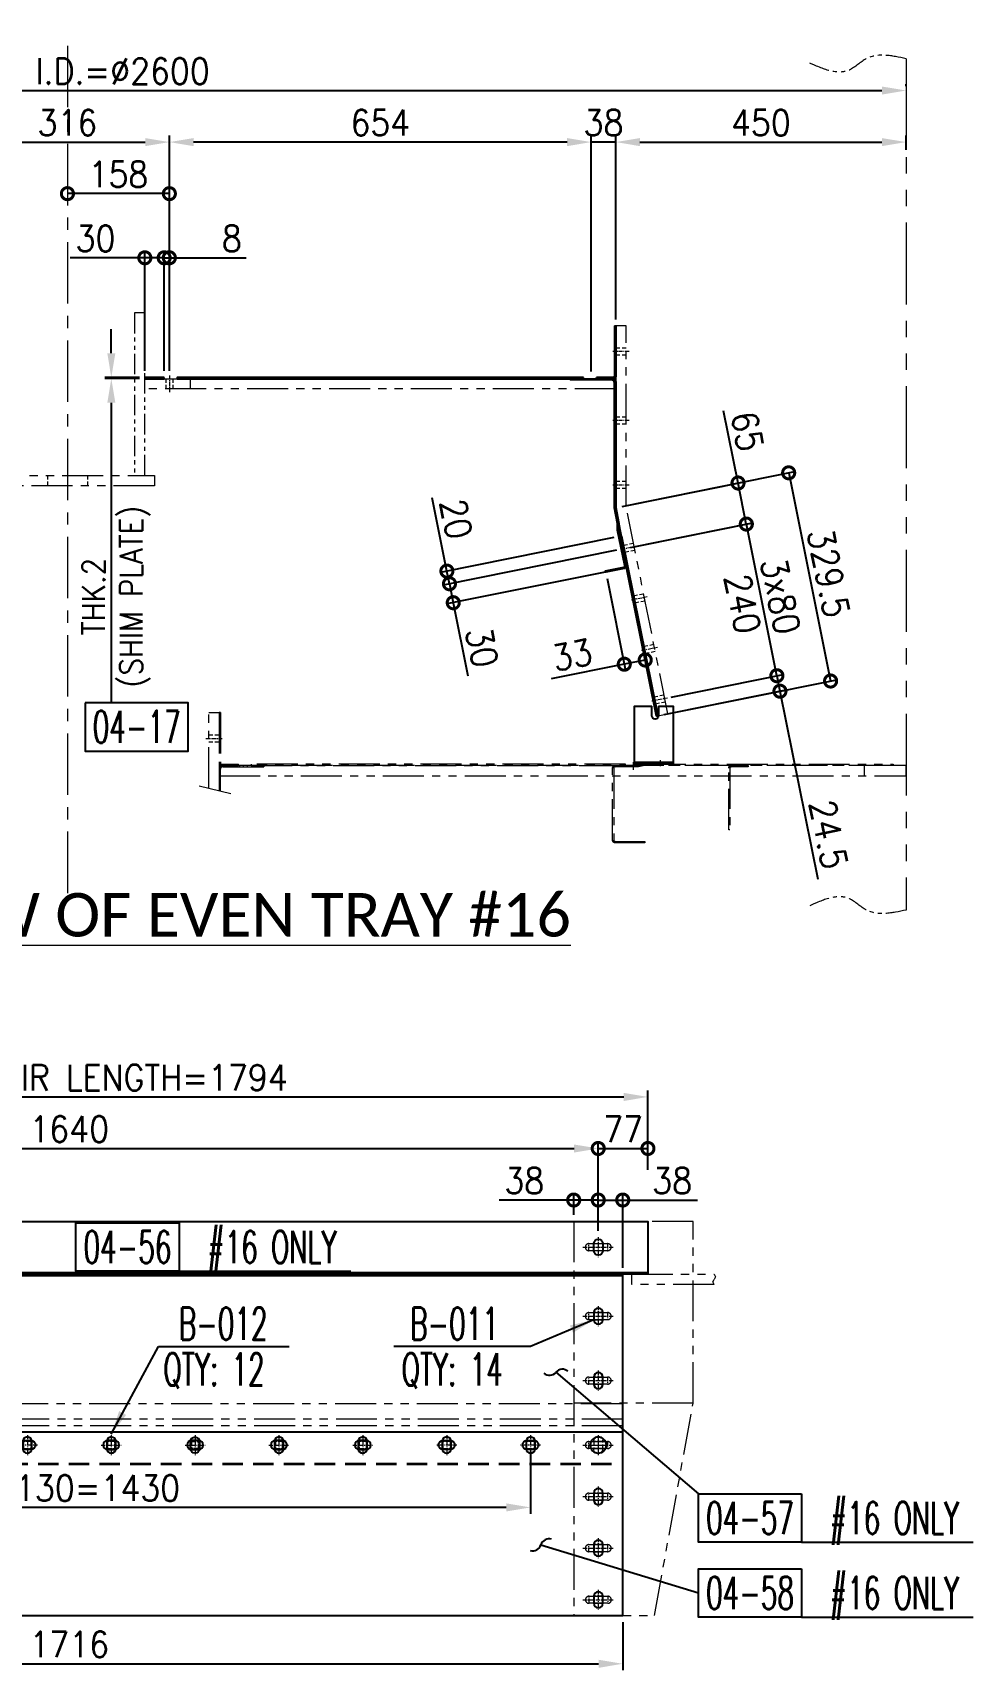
# Model space of a CAD drawing. Header units: inches. Extents: x -15980 to 45789, y -23276 to 2417.
# Drawn here: x 7256 to 8714, y -18742 to -16202 of the extents above; entities that cross this region are included whole.
import ezdxf
from ezdxf.enums import TextEntityAlignment as Align

# ---------------------------------------------------------------- set-up
doc = ezdxf.new("R2010")
doc.units = ezdxf.units.IN
doc.header["$MEASUREMENT"] = 0
for name, pattern in [('CENTER', [50.8, 31.75, -6.35, 6.35, -6.35]), ('CENTERX2', [101.6, 63.5, -12.7, 12.7, -12.7]), ('HIDDEN', [9.525, 6.35, -3.175]), ('HIDDENX2', [19.05, 12.7, -6.35]), ('PHANTOMX2', [127, 63.5, -12.7, 12.7, -12.7, 12.7, -12.7])]:
    doc.linetypes.add(name, pattern=pattern)
for name, color, linetype, lineweight in [('Center line', 181, 'CENTER', 5), ('CENTER LINES', 181, 'CENTERX2', 5), ('HATCH', 130, 'PHANTOMX2', 9), ('HIDDEN', 211, 'HIDDEN', 5), ('HIDDEN LINES', 211, 'HIDDENX2', 5), ('TEXT', 2, 'Continuous', 13)]:
    doc.layers.add(name, color=color, linetype=linetype, lineweight=lineweight)
doc.layers.add('dim', color=82, linetype='Continuous')
doc.styles.add('ROMANS', font='ROMANS.shx', dxfattribs={"width": 0.9, "bigfont": '@extfont2.shx'})
doc.styles.add('style4', font='calibri.ttf')
doc.dimstyles.new('1X25', dxfattribs={"dimscale": 25, "dimtxt": 1.6, "dimasz": 1.5, "dimexe": 0.4, "dimexo": 0.4, "dimgap": 0.4, "dimtad": 1, "dimdsep": 46, "dimtxsty": 'ROMANS', "dimcen": 0, "dimclrd": 256, "dimclre": 256, "dimclrt": 2, "dimadec": 0, "dimazin": 0, "dimtfac": 1, "dimtmove": 0, "dimatfit": 3, "dimfxl": 0.7, "dimlwd": -1, "dimlwe": -1, "dimarcsym": 1})

# ---------------------------------------------------------------- blocks, each defined once
blk = doc.blocks.new('*D424')
at = {"layer": 'Defpoints', "color": 0, "transparency": 16777216}
for p in [(6010.1, -16294.9), (8610.1, -16291.5), (8610.1, -16294.9)]:
    blk.add_point(p, dxfattribs=at)
at = {"layer": 'dim', "transparency": 16777216}
for p, q in [((6010.1, -16284.9), (6010.1, -16281.5)), ((8610.1, -16284.9), (8610.1, -16281.5)), ((6047.6, -16291.5), (8572.6, -16291.5))]:
    blk.add_line(p, q, dxfattribs=at)
for points in [[(6047.6, -16285.3), (6047.6, -16297.8), (6010.1, -16291.5)], [(8572.6, -16285.3), (8572.6, -16297.8), (8610.1, -16291.5)]]:
    blk.add_solid(points, dxfattribs=at)
at = {"layer": 'dim', "color": 2, "transparency": 16777216, "insert": (7310.1, -16261.5), "char_height": 40, "attachment_point": 5, "style": 'ROMANS'}
blk.add_mtext('SHELL I.D.=%%C2600', dxfattribs=at)
blk = doc.blocks.new('A$Ccc4aeafe')
blk.add_lwpolyline([(64.7, 605), (80.7, 605), (80.7, 323), (15.7, 0), (0, 3.2), (64.7, 324.7)], close=True)
at = {"layer": 'Center line', "ltscale": 0.2}
for p, q in [((60, 565), (85.3, 565)), ((60, 458), (85.3, 458)), ((60, 358), (85.3, 358)), ((72.3, 258.4), (47.8, 263.3)), ((56.5, 180), (32, 184.9)), ((40.7, 101.6), (16.2, 106.5)), ((24.9, 23.1), (0.4, 28.1))]:
    blk.add_line(p, q, dxfattribs=at)
at = {"layer": 'HIDDEN'}
for p, q in [((64.7, 570.5), (80.7, 570.5)), ((64.7, 559.5), (80.7, 559.5)), ((64.7, 463.5), (80.7, 463.5)), ((64.7, 452.5), (80.7, 452.5)), ((64.7, 363.5), (80.7, 363.5)), ((64.7, 352.5), (80.7, 352.5)), ((66.8, 253.9), (51.1, 257.1)), ((68.9, 264.7), (53.3, 267.9)), ((51, 175.5), (35.3, 178.6)), ((53.2, 186.3), (37.5, 189.4)), ((37.4, 107.8), (21.7, 111)), ((35.2, 97.1), (19.5, 100.2)), ((21.6, 29.4), (5.9, 32.6)), ((19.4, 18.6), (3.7, 21.8))]:
    blk.add_line(p, q, dxfattribs=at)
blk = doc.blocks.new('A$C940baf36')
at = {"ltscale": 0.5}
blk.add_lwpolyline([(91.4, -177.5), (107.4, -177.5), (107.4, 74.5), (91.4, 74.5)], close=True, dxfattribs=at)
blk = doc.blocks.new('A$C29092ab2')
for p, q in [((740.7, 523), (740.7, 507)), ((1120.7, 523), (1120.7, 507))]:
    blk.add_line(p, q)
for points in [[(810.7, 523), (80.7, 523), (80.7, 507), (810.7, 507)], [(1050.7, 523), (1780.7, 523), (1780.7, 507), (1050.7, 507)], [(795.7, 373), (1065.7, 373), (1065.7, 357), (795.7, 357)]]:
    blk.add_lwpolyline(points, close=True)
at = {"layer": 'Center line', "ltscale": 0.2}
for p, q in [((772.7, 528.1), (772.7, 501.9)), ((1088.7, 528.1), (1088.7, 501.9))]:
    blk.add_line(p, q, dxfattribs=at)
at = {"layer": 'HIDDEN'}
for p, q in [((767.2, 523), (767.2, 507)), ((778.2, 523), (778.2, 507)), ((1083.2, 523), (1083.2, 507)), ((1094.2, 523), (1094.2, 507)), ((899.7, 373), (899.7, 357)), ((961.7, 373), (961.7, 357))]:
    blk.add_line(p, q, dxfattribs=at)
at = {"xscale": -1}
for name, p in [('A$C940baf36', (918.1, 550.5)), ('A$Ccc4aeafe', (1861.4, 0))]:
    blk.add_blockref(name, p, dxfattribs=at)
for name, p in [('A$C940baf36', (943.2, 550.5)), ('A$Ccc4aeafe', (0, 0))]:
    blk.add_blockref(name, p)
blk = doc.blocks.new('A$C291c0052')
for p, q in [((3, 82), (1, 82)), ((31, 0), (31, 2))]:
    blk.add_line(p, q)
for points in [[(1, 82), (1, 4, 0.414214), (5, 0), (31, 0)], [(3, 82), (3, 4, 0.414214), (5, 2), (31, 2)]]:
    blk.add_lwpolyline(points, format="xyb")
at = {"layer": 'CENTER LINES'}
blk.add_line((0, 42), (4, 42), dxfattribs=at)
at = {"layer": 'HIDDEN LINES'}
for p, q in [((1, 54.5), (3, 54.5)), ((1, 29.5), (3, 29.5))]:
    blk.add_line(p, q, dxfattribs=at)
blk = doc.blocks.new('A$C7d63a8bb')
blk.add_lwpolyline([(-1.9, 223.3), (-13, 168.4, 0.414229), (-9.9, 163.7), (18.6, 158), (19, 159.9), (-9.5, 165.7, -0.414229), (-11, 168), (0.1, 223.1), (0.1, 233.3), (5, 257.7), (5, 452, -0.414214), (9, 456), (73, 456), (73, 458), (9, 458, 0.414214), (3, 452), (3, 257.9), (-1.9, 233.5), (-1.9, 223.3)], format="xyb")
at = {"layer": 'CENTER LINES', "ltscale": 0.1}
blk.add_line((41, 455), (41, 459), dxfattribs=at)
at = {"layer": 'CENTER LINES'}
for p, q in [((2, 393), (6, 393)), ((2, 293), (6, 293)), ((-8.8, 194.1), (-4.9, 193.3))]:
    blk.add_line(p, q, dxfattribs=at)
at = {"layer": 'HIDDEN LINES', "ltscale": 0.1}
for p, q in [((35, 456), (35, 458)), ((47, 456), (47, 458))]:
    blk.add_line(p, q, dxfattribs=at)
at = {"layer": 'HIDDEN LINES'}
for p, q in [((3, 405.5), (5, 405.5)), ((3, 380.5), (5, 380.5)), ((3, 305.5), (5, 305.5)), ((3, 280.5), (5, 280.5)), ((-5.4, 206.2), (-3.4, 205.8)), ((-10.3, 181.7), (-8.4, 181.3))]:
    blk.add_line(p, q, dxfattribs=at)
blk = doc.blocks.new('A$C08025b31')
at = {"layer": 'CENTER LINES'}
blk.add_line((0, 27.4), (4, 27.4), dxfattribs=at)
at = {"layer": 'HIDDEN LINES'}
for p, q in [((1, 39.9), (3, 39.9)), ((1, 14.9), (3, 14.9))]:
    blk.add_line(p, q, dxfattribs=at)
blk = doc.blocks.new('A$Cd7b1d68a')
blk.add_lwpolyline([(56.1, 279.3), (0, 0.4), (2, 0), (58.1, 278.9)], close=True)
at = {"rotation": 348.6218600303149}
for p in [(45.8, 233.1), (30, 154.6), (14.2, 76.2), (-1.5, -2.2)]:
    blk.add_blockref('A$C08025b31', p, dxfattribs=at)
blk = doc.blocks.new('A$C4edc5b9b')
blk.add_lwpolyline([(0, 2), (30, 2), (30, 0), (0, 0)], close=True)
blk = doc.blocks.new('A$Ce9d28f7a')
blk.add_lwpolyline([(3, 2), (633, 2), (633, 0), (3, 0)], close=True)
blk = doc.blocks.new('A$C5415b996')
blk.add_lwpolyline([(30, 0), (30, 96, 0.414214), (26, 100), (0, 100), (0, 98), (26, 98, -0.414214), (28, 96), (28, 0)], format="xyb", close=True)
blk = doc.blocks.new('A$C9f1ed8f9')
blk.add_lwpolyline([(431, 118, -0.414214), (433, 116), (433, 4, -0.414214), (431, 2), (385, 2), (385, 0), (431, 0, 0.414214), (435, 4), (435, 116, 0.414214), (431, 120), (395, 120), (385, 122), (0, 122), (0, 120), (384.8, 120), (394.8, 118)], format="xyb", close=True)
at = {"layer": 'CENTER LINES', "ltscale": 0.2}
blk.add_line((403, 125), (403, 113), dxfattribs=at)
at = {"layer": 'HIDDEN LINES', "ltscale": 0.2}
for p, q in [((397.5, 120), (397.5, 118)), ((408.5, 120), (408.5, 118))]:
    blk.add_line(p, q, dxfattribs=at)
blk.add_blockref('A$C5415b996', (225, 20))
blk = doc.blocks.new('A$Cd8bdfc00')
blk.add_lwpolyline([(0, 2), (580, 2), (580, 0), (0, 0)], close=True)
blk = doc.blocks.new('A$C98c03d73')
for p, q in [((65, 120), (65, 104)), ((995, 118), (995, 120)), ((995, 120), (1059, 120)), ((1059, 118), (995, 118)), ((1063, 80.2), (1063, 114)), ((1065, 114), (1065, 80.7)), ((1535, 114), (1535, 80.7)), ((1537, 80.2), (1537, 114)), ((1605, 120), (1541, 120)), ((1541, 118), (1605, 118)), ((1605, 118), (1605, 120)), ((2535, 120), (2535, 104)), ((1096, 88.2), (1046.6, 76.3)), ((1504, 88.2), (1553.4, 76.3))]:
    blk.add_line(p, q)
for points in [[(1081, 84.6), (1081, 202), (1065, 202), (1065, 80.7)], [(1519, 84.6), (1519, 202), (1535, 202), (1535, 80.7)]]:
    blk.add_lwpolyline(points)
for points in [[(0, 120), (1065, 120), (1065, 104), (0, 104)], [(2600, 120), (1535, 120), (1535, 104), (2600, 104)]]:
    blk.add_lwpolyline(points, close=True)
for centre, radius, start, end in [((1059, 114), 6, 0, 90), ((1059, 114), 4, 0, 90), ((1541, 114), 6, 90, 180), ((1541, 114), 4, 90, 180)]:
    blk.add_arc(centre, radius, start, end)
at = {"layer": 'Center line', "ltscale": 0.2}
for p, q in [((1085.7, 162), (1060.3, 162)), ((1514.3, 162), (1539.7, 162))]:
    blk.add_line(p, q, dxfattribs=at)
at = {"layer": 'CENTER LINES', "ltscale": 0.1}
for p, q in [((1027, 117), (1027, 121)), ((1573, 117), (1573, 121))]:
    blk.add_line(p, q, dxfattribs=at)
at = {"layer": 'HIDDEN'}
for p, q in [((1081, 167.5), (1065, 167.5)), ((1081, 156.5), (1065, 156.5)), ((1519, 167.5), (1535, 167.5)), ((1519, 156.5), (1535, 156.5))]:
    blk.add_line(p, q, dxfattribs=at)
at = {"layer": 'HIDDEN LINES', "ltscale": 0.1}
for p, q in [((1021, 118), (1021, 120)), ((1033, 118), (1033, 120)), ((1567, 118), (1567, 120)), ((1579, 118), (1579, 120))]:
    blk.add_line(p, q, dxfattribs=at)
at = {"xscale": -1}
for name, p in [('A$C291c0052', (1066, 120)), ('A$Cd8bdfc00', (2165, 120)), ('A$C9f1ed8f9', (2580, 0))]:
    blk.add_blockref(name, p, dxfattribs=at)
for name, p in [('A$C291c0052', (1534, 120)), ('A$C9f1ed8f9', (20, 0)), ('A$Cd8bdfc00', (435, 120))]:
    blk.add_blockref(name, p)
blk = doc.blocks.new('A$Ca2adf0ab')
for p, q in [((23, 93.3), (23, 78.3)), ((33, 78.3), (33, 93.3)), ((60, 6.3), (0, 6.3))]:
    blk.add_line(p, q)
blk.add_lwpolyline([(23, 93.3), (0, 93.3), (0, 3.3), (60, 3.3), (60, 93.3), (33, 93.3)])
blk.add_arc((28, 78.3), 5, 180, 0)
at = {"layer": 'Center line', "ltscale": 0.05}
blk.add_line((20, 9.6), (20, 0), dxfattribs=at)
at = {"layer": 'HIDDEN'}
for p, q in [((7.5, 6.3), (7.5, 3.3)), ((32.5, 3.3), (32.5, 6.3))]:
    blk.add_line(p, q, dxfattribs=at)
blk = doc.blocks.new('A$C710c3a4a')
for name, p in [('A$C291c0052', (449, 720)), ('A$C7d63a8bb', (447, 262)), ('A$Ce9d28f7a', (497, 720)), ('A$C4edc5b9b', (1150, 720)), ('A$Cd7b1d68a', (385, 196.6)), ('A$Ca2adf0ab', (361, 118.7))]:
    blk.add_blockref(name, p)
at = {"xscale": -1}
for name, p in [('A$C291c0052', (2151, 720)), ('A$C4edc5b9b', (1450, 720)), ('A$Ce9d28f7a', (2103, 720)), ('A$C7d63a8bb', (2153, 262)), ('A$Cd7b1d68a', (2215, 196.6)), ('A$Ca2adf0ab', (2239, 118.7))]:
    blk.add_blockref(name, p, dxfattribs=at)
at = {"layer": 'HATCH', "ltscale": 2}
blk.add_blockref('A$C29092ab2', (369.3, 197), dxfattribs=at)
at = {"layer": 'HATCH'}
blk.add_blockref('A$C98c03d73', (0, 0), dxfattribs=at)
blk = doc.blocks.new('*D522')
at = {"layer": 'Defpoints', "color": 0, "transparency": 16777216}
for p in [(7468.1, -16371.5), (7152.1, -16733.5), (7468.1, -16733.5)]:
    blk.add_point(p, dxfattribs=at)
at = {"layer": 'dim', "transparency": 16777216}
for p, q in [((7152.1, -16723.5), (7152.1, -16361.5)), ((7189.6, -16371.5), (7430.6, -16371.5)), ((7468.1, -16723.5), (7468.1, -16361.5))]:
    blk.add_line(p, q, dxfattribs=at)
for points in [[(7189.6, -16365.3), (7189.6, -16377.8), (7152.1, -16371.5)], [(7430.6, -16365.3), (7430.6, -16377.8), (7468.1, -16371.5)]]:
    blk.add_solid(points, dxfattribs=at)
at = {"layer": 'dim', "color": 2, "transparency": 16777216, "insert": (7310.1, -16341.5), "char_height": 40, "attachment_point": 5, "style": 'ROMANS'}
blk.add_mtext('316', dxfattribs=at)
blk = doc.blocks.new('_DotSmall')
at = {"color": 0, "linetype": 'ByBlock', "const_width": 0.5}
blk.add_lwpolyline([(-0.0625, 0, 1), (0.0625, 0, 1)], format="xyb", close=True, dxfattribs=at)
blk = doc.blocks.new('*D516')
at = {"layer": 'Defpoints', "color": 0, "transparency": 16777216}
for p in [(7310.1, -16451.5), (7310.1, -16451.5), (7468.1, -16733.5)]:
    blk.add_point(p, dxfattribs=at)
at = {"layer": 'dim', "transparency": 16777216}
for p, q in [((7468.1, -16451.5), (7310.1, -16451.5)), ((7468.1, -16723.5), (7468.1, -16441.5))]:
    blk.add_line(p, q, dxfattribs=at)
at = {"layer": 'dim', "transparency": 16777216, "xscale": 37.5, "yscale": 37.5, "zscale": 37.5, "rotation": 180}
blk.add_blockref('_DotSmall', (7310.1, -16451.5), dxfattribs=at)
at = {"layer": 'dim', "transparency": 16777216, "xscale": 37.5, "yscale": 37.5, "zscale": 37.5}
blk.add_blockref('_DotSmall', (7468.1, -16451.5), dxfattribs=at)
at = {"layer": 'dim', "color": 2, "transparency": 16777216, "insert": (7389.1, -16421.5), "char_height": 40, "attachment_point": 5, "style": 'ROMANS'}
blk.add_mtext('158', dxfattribs=at)
blk = doc.blocks.new('*D517')
at = {"layer": 'Defpoints', "color": 0, "transparency": 16777216}
for p in [(8610.1, -16371.5), (8610.1, -16393.4), (8160.1, -16656.5)]:
    blk.add_point(p, dxfattribs=at)
at = {"layer": 'dim', "transparency": 16777216}
for p, q in [((8160.1, -16646.5), (8160.1, -16361.5)), ((8197.6, -16371.5), (8572.6, -16371.5)), ((8610.1, -16383.4), (8610.1, -16361.5))]:
    blk.add_line(p, q, dxfattribs=at)
for points in [[(8197.6, -16365.3), (8197.6, -16377.8), (8160.1, -16371.5)], [(8572.6, -16365.3), (8572.6, -16377.8), (8610.1, -16371.5)]]:
    blk.add_solid(points, dxfattribs=at)
at = {"layer": 'dim', "color": 2, "transparency": 16777216, "insert": (8385.1, -16341.5), "char_height": 40, "attachment_point": 5, "style": 'ROMANS'}
blk.add_mtext('450', dxfattribs=at)
blk = doc.blocks.new('*D523')
at = {"layer": 'Defpoints', "color": 0, "transparency": 16777216}
for p in [(8122.1, -16371.5), (8160.1, -16656.5), (8122.1, -16737.5)]:
    blk.add_point(p, dxfattribs=at)
at = {"layer": 'dim', "transparency": 16777216}
for p, q in [((8084.6, -16371.5), (8047.1, -16371.5)), ((8122.1, -16727.5), (8122.1, -16361.5)), ((8160.1, -16371.5), (8122.1, -16371.5)), ((8160.1, -16646.5), (8160.1, -16361.5)), ((8197.6, -16371.5), (8235.1, -16371.5))]:
    blk.add_line(p, q, dxfattribs=at)
for points in [[(8084.6, -16365.3), (8084.6, -16377.8), (8122.1, -16371.5)], [(8197.6, -16365.3), (8197.6, -16377.8), (8160.1, -16371.5)]]:
    blk.add_solid(points, dxfattribs=at)
at = {"layer": 'dim', "color": 2, "transparency": 16777216, "insert": (8141.1, -16341.5), "char_height": 40, "attachment_point": 5, "style": 'ROMANS'}
blk.add_mtext('38', dxfattribs=at)
blk = doc.blocks.new('*D524')
at = {"layer": 'Defpoints', "color": 0, "transparency": 16777216}
for p in [(7468.1, -16371.5), (7468.1, -16733.5), (8122.1, -16737.5)]:
    blk.add_point(p, dxfattribs=at)
at = {"layer": 'dim', "transparency": 16777216}
for p, q in [((7468.1, -16723.5), (7468.1, -16361.5)), ((8084.6, -16371.5), (7505.6, -16371.5)), ((8122.1, -16727.5), (8122.1, -16361.5))]:
    blk.add_line(p, q, dxfattribs=at)
for points in [[(7505.6, -16365.3), (7505.6, -16377.8), (7468.1, -16371.5)], [(8084.6, -16365.3), (8084.6, -16377.8), (8122.1, -16371.5)]]:
    blk.add_solid(points, dxfattribs=at)
at = {"layer": 'dim', "color": 2, "transparency": 16777216, "insert": (7795.1, -16341.5), "char_height": 40, "attachment_point": 5, "style": 'ROMANS'}
blk.add_mtext('654', dxfattribs=at)
blk = doc.blocks.new('*D526')
at = {"layer": 'Defpoints', "color": 0, "transparency": 16777216}
for p in [(7430.1, -16551), (7430.1, -16736.5), (7460.1, -16736.5)]:
    blk.add_point(p, dxfattribs=at)
at = {"layer": 'dim', "transparency": 16777216}
for p, q in [((7430.1, -16551), (7314.3, -16551)), ((7430.1, -16726.5), (7430.1, -16541)), ((7460.1, -16551), (7430.1, -16551)), ((7460.1, -16726.5), (7460.1, -16541))]:
    blk.add_line(p, q, dxfattribs=at)
at = {"layer": 'dim', "transparency": 16777216, "xscale": 37.5, "yscale": 37.5, "zscale": 37.5, "rotation": 180}
blk.add_blockref('_DotSmall', (7430.1, -16551), dxfattribs=at)
at = {"layer": 'dim', "transparency": 16777216, "xscale": 37.5, "yscale": 37.5, "zscale": 37.5}
blk.add_blockref('_DotSmall', (7460.1, -16551), dxfattribs=at)
at = {"layer": 'dim', "color": 2, "transparency": 16777216, "insert": (7353.5, -16521), "char_height": 40, "attachment_point": 5, "style": 'ROMANS'}
blk.add_mtext('30', dxfattribs=at)
blk = doc.blocks.new('*D527')
at = {"layer": 'Defpoints', "color": 0, "transparency": 16777216}
for p in [(7468.1, -16551), (7460.1, -16736.5), (7468.1, -16736.5)]:
    blk.add_point(p, dxfattribs=at)
at = {"layer": 'dim', "transparency": 16777216}
for p, q in [((7460.1, -16551), (7422.6, -16551)), ((7460.1, -16726.5), (7460.1, -16541)), ((7460.1, -16551), (7468.1, -16551)), ((7468.1, -16726.5), (7468.1, -16541)), ((7468.1, -16551), (7587.1, -16551))]:
    blk.add_line(p, q, dxfattribs=at)
at = {"layer": 'dim', "transparency": 16777216, "xscale": 37.5, "yscale": 37.5, "zscale": 37.5}
blk.add_blockref('_DotSmall', (7460.1, -16551), dxfattribs=at)
at = {"layer": 'dim', "transparency": 16777216, "xscale": 37.5, "yscale": 37.5, "zscale": 37.5, "rotation": 180}
blk.add_blockref('_DotSmall', (7468.1, -16551), dxfattribs=at)
at = {"layer": 'dim', "color": 2, "transparency": 16777216, "insert": (7565.1, -16521), "char_height": 40, "attachment_point": 5, "style": 'ROMANS'}
blk.add_mtext('8', dxfattribs=at)
blk = doc.blocks.new('*D536')
at = {"layer": 'Defpoints', "color": 0, "transparency": 16777216}
for p in [(8171, -17002.6), (8176.9, -17032), (7902.3, -17056.7)]:
    blk.add_point(p, dxfattribs=at)
at = {"layer": 'dim', "transparency": 16777216}
for p, q in [((8161.2, -17004.6), (7892.5, -17058.7)), ((8167.1, -17034), (7898.4, -17088.1)), ((7902.3, -17056.7), (7908.2, -17086.1)), ((7908.2, -17086.1), (7931, -17199.6))]:
    blk.add_line(p, q, dxfattribs=at)
at = {"layer": 'dim', "transparency": 16777216, "xscale": 37.5, "yscale": 37.5, "zscale": 37.5}
for p, rotation in [((7902.3, -17056.7), 101.3751963271652), ((7908.2, -17086.1), 281.3751963271652)]:
    blk.add_blockref('_DotSmall', p, dxfattribs=dict(at, rotation=rotation))
at = {"layer": 'dim', "color": 2, "transparency": 16777216, "insert": (7952.7, -17155.4), "char_height": 40, "attachment_point": 5, "rotation": 281.3752, "style": 'ROMANS'}
blk.add_mtext('30', dxfattribs=at)
blk = doc.blocks.new('*D537')
at = {"layer": 'Defpoints', "color": 0, "transparency": 16777216}
for p in [(8167, -16983), (8171, -17002.6), (7898.3, -17037.1)]:
    blk.add_point(p, dxfattribs=at)
at = {"layer": 'dim', "transparency": 16777216}
for p, q in [((7898.3, -17037.1), (7875.5, -16923.6)), ((8157.2, -16985), (7888.5, -17039.1)), ((8161.2, -17004.6), (7892.5, -17058.7)), ((7902.3, -17056.7), (7898.3, -17037.1))]:
    blk.add_line(p, q, dxfattribs=at)
at = {"layer": 'dim', "transparency": 16777216, "xscale": 37.5, "yscale": 37.5, "zscale": 37.5}
for p, rotation in [((7898.3, -17037.1), 101.382559767024), ((7902.3, -17056.7), 281.382559767024)]:
    blk.add_blockref('_DotSmall', p, dxfattribs=dict(at, rotation=rotation))
at = {"layer": 'dim', "color": 2, "transparency": 16777216, "insert": (7912.6, -16956.1), "char_height": 40, "attachment_point": 5, "rotation": 281.3826, "style": 'ROMANS'}
blk.add_mtext('20', dxfattribs=at)
blk = doc.blocks.new('*D538')
at = {"layer": 'Defpoints', "color": 0, "transparency": 16777216}
for p in [(8144.5, -17038.6), (8176.9, -17032), (8173.3, -17181.5)]:
    blk.add_point(p, dxfattribs=at)
at = {"layer": 'dim', "transparency": 16777216}
for p, q in [((8178.9, -17041.8), (8207.6, -17184.8)), ((8146.5, -17048.4), (8175.3, -17191.3)), ((8173.3, -17181.5), (8059.8, -17204.3)), ((8205.7, -17175), (8173.3, -17181.5))]:
    blk.add_line(p, q, dxfattribs=at)
at = {"layer": 'dim', "transparency": 16777216, "xscale": 37.5, "yscale": 37.5, "zscale": 37.5}
for p, rotation in [((8173.3, -17181.5), 191.3842127009093), ((8205.7, -17175), 11.38421270090936)]:
    blk.add_blockref('_DotSmall', p, dxfattribs=dict(at, rotation=rotation))
at = {"layer": 'dim', "color": 2, "transparency": 16777216, "insert": (8092.3, -17167.2), "char_height": 40, "attachment_point": 5, "rotation": 11.3842, "style": 'ROMANS'}
blk.add_mtext('33', dxfattribs=at)
blk = doc.blocks.new('*D539')
at = {"layer": 'Defpoints', "color": 0, "transparency": 16777216}
for p in [(8160.1, -16938.5), (8493.1, -17207.6), (8225.1, -17261.5)]:
    blk.add_point(p, dxfattribs=at)
at = {"layer": 'dim', "transparency": 16777216}
for p, q in [((8169.9, -16936.6), (8437.9, -16882.7)), ((8428.1, -16884.6), (8493.1, -17207.6)), ((8234.9, -17259.6), (8502.9, -17205.7))]:
    blk.add_line(p, q, dxfattribs=at)
at = {"layer": 'dim', "transparency": 16777216, "xscale": 37.5, "yscale": 37.5, "zscale": 37.5}
for p, rotation in [((8428.1, -16884.6), 101.3781417031227), ((8493.1, -17207.6), 281.3781417031227)]:
    blk.add_blockref('_DotSmall', p, dxfattribs=dict(at, rotation=rotation))
at = {"layer": 'dim', "color": 2, "transparency": 16777216, "insert": (8490, -17040.2), "char_height": 40, "attachment_point": 5, "rotation": 281.3781, "style": 'ROMANS'}
blk.add_mtext('329.5', dxfattribs=at)
blk = doc.blocks.new('*D540')
at = {"layer": 'Defpoints', "color": 0, "transparency": 16777216}
for p in [(8414.6, -17223.4), (8236, -17234.4), (8240.8, -17258.4)]:
    blk.add_point(p, dxfattribs=at)
at = {"layer": 'dim', "transparency": 16777216}
for p, q in [((8245.8, -17232.4), (8419.6, -17197.4)), ((8250.6, -17256.4), (8424.4, -17221.4)), ((8409.8, -17199.4), (8414.6, -17223.4)), ((8414.6, -17223.4), (8473.3, -17515.1))]:
    blk.add_line(p, q, dxfattribs=at)
at = {"layer": 'dim', "transparency": 16777216, "xscale": 37.5, "yscale": 37.5, "zscale": 37.5}
for p, rotation in [((8409.8, -17199.4), 101.3781417031232), ((8414.6, -17223.4), 281.3781417031232)]:
    blk.add_blockref('_DotSmall', p, dxfattribs=dict(at, rotation=rotation))
at = {"layer": 'dim', "color": 2, "transparency": 16777216, "insert": (8489.9, -17445.6), "char_height": 40, "attachment_point": 5, "rotation": 281.3781, "style": 'ROMANS'}
blk.add_mtext('24.5', dxfattribs=at)
blk = doc.blocks.new('*D541')
at = {"layer": 'Defpoints', "color": 0, "transparency": 16777216}
for p in [(8362.5, -16964.1), (8188.6, -16999.1), (8236, -17234.4)]:
    blk.add_point(p, dxfattribs=at)
at = {"layer": 'dim', "transparency": 16777216}
for p, q in [((8198.4, -16997.1), (8372.3, -16962.1)), ((8409.8, -17199.4), (8362.5, -16964.1)), ((8245.8, -17232.4), (8419.6, -17197.4))]:
    blk.add_line(p, q, dxfattribs=at)
at = {"layer": 'dim', "transparency": 16777216, "xscale": 37.5, "yscale": 37.5, "zscale": 37.5}
for p, rotation in [((8362.5, -16964.1), 101.3751963271633), ((8409.8, -17199.4), 281.3751963271633)]:
    blk.add_blockref('_DotSmall', p, dxfattribs=dict(at, rotation=rotation))
at = {"layer": 'dim', "color": 2, "transparency": 16777216, "char_height": 40, "attachment_point": 5, "rotation": 281.3752, "style": 'ROMANS'}
for s, insert in [('3x80', (8415.5, -17075.8)), ('240', (8356.7, -17087.7))]:
    blk.add_mtext(s, dxfattribs=dict(at, insert=insert))
blk = doc.blocks.new('*D542')
at = {"layer": 'Defpoints', "color": 0, "transparency": 16777216}
for p in [(8349.6, -16900.4), (8160.1, -16938.5), (8172.9, -17002.2)]:
    blk.add_point(p, dxfattribs=at)
at = {"layer": 'dim', "transparency": 16777216}
for p, q in [((8349.6, -16900.4), (8327.1, -16788.6)), ((8169.9, -16936.6), (8359.4, -16898.4)), ((8362.4, -16964.1), (8349.6, -16900.4)), ((8182.7, -17000.3), (8372.2, -16962.1))]:
    blk.add_line(p, q, dxfattribs=at)
at = {"layer": 'dim', "transparency": 16777216, "xscale": 37.5, "yscale": 37.5, "zscale": 37.5}
for p, rotation in [((8349.6, -16900.4), 101.378141703121), ((8362.4, -16964.1), 281.3781417031211)]:
    blk.add_blockref('_DotSmall', p, dxfattribs=dict(at, rotation=rotation))
at = {"layer": 'dim', "color": 2, "transparency": 16777216, "insert": (8364.1, -16820.2), "char_height": 40, "attachment_point": 5, "rotation": 281.3781, "style": 'ROMANS'}
blk.add_mtext('65', dxfattribs=at)
blk = doc.blocks.new('*D543')
at = {"layer": 'Defpoints', "color": 0, "transparency": 16777216}
for p in [(7378.1, -16738.5), (7432, -16736.5), (7432, -16738.5)]:
    blk.add_point(p, dxfattribs=at)
at = {"layer": 'dim', "transparency": 16777216}
for p, q in [((7378.1, -16699), (7378.1, -16661.5)), ((7422, -16736.5), (7368.1, -16736.5)), ((7422, -16738.5), (7368.1, -16738.5)), ((7378.1, -16736.5), (7378.1, -16738.5)), ((7378.1, -16776), (7378.1, -17241.2))]:
    blk.add_line(p, q, dxfattribs=at)
for points in [[(7371.9, -16699), (7384.4, -16699), (7378.1, -16736.5)], [(7371.9, -16776), (7384.4, -16776), (7378.1, -16738.5)]]:
    blk.add_solid(points, dxfattribs=at)
at = {"layer": 'dim', "color": 2, "transparency": 16777216, "char_height": 35, "attachment_point": 5, "rotation": 90, "style": 'ROMANS'}
for s, insert in [('(SHIM PLATE)', (7414.8, -17076.7)), ('THK.2', (7350.6, -17076.7))]:
    blk.add_mtext(s, dxfattribs=dict(at, insert=insert))
blk = doc.blocks.new('A$C5ae93739')
blk.add_lwpolyline([(38.4, 0), (9.4, 0, -1), (9.4, 11), (38.4, 11, -1)], format="xyb", close=True)
at = {"layer": 'Center line', "ltscale": 0.2}
for p, q in [((0, 5.5), (47.8, 5.5)), ((9.4, 0), (9.4, 11)), ((38.4, 11), (38.4, 0))]:
    blk.add_line(p, q, dxfattribs=at)
blk = doc.blocks.new('A$C871214be')
for p, q in [((90, 529.5), (217.5, 529.5)), ((90, 513.5), (90, 529.5)), ((217.5, 513.5), (90, 513.5)), ((215.5, 517.5), (217.5, 521.5)), ((217.5, 513.5), (215.5, 517.5)), ((217.5, 529.5), (219.5, 525.5)), ((219.5, 525.5), (217.5, 521.5)), ((185, 329.5), (0, 329.5))]:
    blk.add_line(p, q)
blk.add_lwpolyline([(0, 611.5), (0, 0), (125, 0), (185, 329.5), (185, 611.5)], close=True)
for p in [(14.1, 566), (14.1, 459), (14.1, 359), (14.1, 259), (14.1, 179), (14.1, 99), (14.3, 19)]:
    blk.add_blockref('A$C5ae93739', p)
blk = doc.blocks.new('A$C6c588b5b')
at = {"xscale": -1}
blk.add_blockref('A$C871214be', (219.5, 0), dxfattribs=at)
blk.add_blockref('A$C871214be', (1783.5, 0))
blk = doc.blocks.new('A$C25e64056')
blk.add_lwpolyline([(11.6, 0, -1), (11.6, 14), (22.6, 14, -1), (22.6, 0)], format="xyb", close=True)
at = {"layer": 'Center line', "ltscale": 0.2}
for p, q in [((1.5, 7), (32.6, 7)), ((11.6, 0), (11.6, 14)), ((22.6, 14), (22.6, 0))]:
    blk.add_line(p, q, dxfattribs=at)
blk = doc.blocks.new('A$C8f880b8f')
blk.add_line((1794, 2), (0, 2))
blk.add_lwpolyline([(0, 82), (1794, 82), (1794, 0), (0, 0)], close=True)
at = {"rotation": 270}
for p in [(70, 59.1), (1710, 59.1)]:
    blk.add_blockref('A$C25e64056', p, dxfattribs=at)
blk = doc.blocks.new('A$Cb4d753b1')
blk.add_circle((14.8, 14.8), 12.5)
at = {"layer": 'Center line', "ltscale": 0.2}
for p, q in [((14.8, 29.6), (14.8, 0)), ((29.6, 14.8), (0, 14.8))]:
    blk.add_line(p, q, dxfattribs=at)
blk = doc.blocks.new('A$C2c1e5900')
blk.add_lwpolyline([(0, 0), (1716, 0), (1716, 284.5), (0, 284.5)], close=True)
blk.add_blockref('A$Cb4d753b1', (23.2, 249.7))
for p, xscale, rotation in [((125.9, 271.5), -1, 180), ((255.9, 271.5), -1, 180), ((905.9, 271.5), -1, 180), ((1035.9, 271.5), -1, 180), ((1165.9, 271.5), -1, 180), ((1295.9, 271.5), -1, 180), ((1685, 201.6), -1.000000000000002, 90), ((1685, 121.6), -1.000000000000002, 90), ((1685, 41.6), -1.000000000000002, 90)]:
    blk.add_blockref('A$C25e64056', p, dxfattribs=dict(xscale=xscale, rotation=rotation))
for p, rotation in [((420.1, 271.5), 180), ((550.1, 271.5), 180), ((680.1, 271.5), 180), ((810.1, 271.5), 180), ((1460.1, 271.5), 180), ((1590.1, 271.5), 180), ((31, 201.6), 270), ((31, 121.6), 270), ((31, 41.6), 270)]:
    blk.add_blockref('A$C25e64056', p, dxfattribs=dict(rotation=rotation))
at = {"xscale": -1}
blk.add_blockref('A$Cb4d753b1', (1692.8, 249.7), dxfattribs=at)
blk = doc.blocks.new('A$C1fdca5e3')
for p, q in [((1716, 295), (0, 295)), ((0, 295), (0, 50)), ((0, 293), (1716, 293)), ((1716, 50), (1716, 295))]:
    blk.add_line(p, q)
at = {"layer": 'HATCH'}
for p, q in [((0, 94.7), (1716, 94.7)), ((1716, 70), (0, 70)), ((1716, 60), (0, 60))]:
    blk.add_line(p, q, dxfattribs=at)
at = {"layer": 'HIDDEN', "ltscale": 5}
for p, q in [((0, 50), (0, 0)), ((1716, 0), (1716, 50)), ((0, 2), (1716, 2)), ((0, 0), (1716, 0))]:
    blk.add_line(p, q, dxfattribs=at)
at = {"rotation": 270}
for p in [(31, 247), (31, 147), (136, 47.1), (266, 47.1), (396, 47.1), (526, 47.1), (1046, 47.1)]:
    blk.add_blockref('A$C25e64056', p, dxfattribs=at)
at = {"rotation": 90}
for p, xscale in [((1685, 247), -1.000000000000003), ((1685, 147), -1.000000000000003), ((670, 47.1), -1.000000000000001), ((800, 47.1), -1.000000000000001), ((930, 47.1), -1.000000000000001), ((1190, 47.1), -1.000000000000001), ((1320, 47.1), -1.000000000000001), ((1450, 47.1), -1.000000000000001), ((1580, 47.1), -1.000000000000001)]:
    blk.add_blockref('A$C25e64056', p, dxfattribs=dict(at, xscale=xscale))
at = {"layer": 'HIDDEN', "rotation": 270}
blk.add_blockref('A$C25e64056', (31, 47.1), dxfattribs=at)
at = {"layer": 'HIDDEN', "xscale": -1.000000000000003, "rotation": 90}
blk.add_blockref('A$C25e64056', (1685, 47.1), dxfattribs=at)
blk = doc.blocks.new('A$C33262ec8')
for name, p in [('A$C8f880b8f', (104.5, 529.5)), ('A$C1fdca5e3', (143.5, 234.5)), ('A$C2c1e5900', (143.5, 0))]:
    blk.add_blockref(name, p)
at = {"layer": 'HATCH', "ltscale": 2}
blk.add_blockref('A$C6c588b5b', (0, 0), dxfattribs=at)
blk = doc.blocks.new('*D598')
at = {"layer": 'Defpoints', "color": 0, "transparency": 16777216}
for p in [(6454.9, -18657.4), (8170.9, -18657.4), (8170.9, -18732.2)]:
    blk.add_point(p, dxfattribs=at)
at = {"layer": 'dim', "transparency": 16777216}
for p, q in [((6454.9, -18667.4), (6454.9, -18742.2)), ((8170.9, -18667.4), (8170.9, -18742.2)), ((6492.4, -18732.2), (8133.4, -18732.2))]:
    blk.add_line(p, q, dxfattribs=at)
for points in [[(6492.4, -18726), (6492.4, -18738.5), (6454.9, -18732.2)], [(8133.4, -18726), (8133.4, -18738.5), (8170.9, -18732.2)]]:
    blk.add_solid(points, dxfattribs=at)
at = {"layer": 'dim', "color": 2, "transparency": 16777216, "insert": (7312.9, -18702.2), "char_height": 40, "attachment_point": 5, "style": 'ROMANS'}
blk.add_mtext('1716', dxfattribs=at)
blk = doc.blocks.new('*D603')
at = {"layer": 'Defpoints', "color": 0, "transparency": 16777216}
for p in [(8209.9, -17852.8), (6415.9, -18045.9), (8209.9, -18045.9)]:
    blk.add_point(p, dxfattribs=at)
at = {"layer": 'dim', "transparency": 16777216}
for p, q in [((6415.9, -18035.9), (6415.9, -17842.8)), ((6453.4, -17852.8), (8172.4, -17852.8)), ((8209.9, -17965.9), (8209.9, -17842.8))]:
    blk.add_line(p, q, dxfattribs=at)
for points in [[(6453.4, -17846.6), (6453.4, -17859.1), (6415.9, -17852.8)], [(8172.4, -17846.6), (8172.4, -17859.1), (8209.9, -17852.8)]]:
    blk.add_solid(points, dxfattribs=at)
at = {"layer": 'dim', "color": 2, "transparency": 16777216, "insert": (7312.9, -17822.8), "char_height": 40, "attachment_point": 5, "style": 'ROMANS'}
blk.add_mtext('OUTLET WEIR LENGTH=1794', dxfattribs=at)
blk = doc.blocks.new('*D599')
at = {"layer": 'Defpoints', "color": 0, "transparency": 16777216}
for p in [(8132.9, -17932.8), (6492.9, -18070.4), (8132.9, -18070.4)]:
    blk.add_point(p, dxfattribs=at)
at = {"layer": 'dim', "transparency": 16777216}
for p, q in [((6492.9, -18060.4), (6492.9, -17922.8)), ((6530.4, -17932.8), (8095.4, -17932.8)), ((8132.9, -18060.4), (8132.9, -17922.8))]:
    blk.add_line(p, q, dxfattribs=at)
for points in [[(6530.4, -17926.6), (6530.4, -17939.1), (6492.9, -17932.8)], [(8095.4, -17926.6), (8095.4, -17939.1), (8132.9, -17932.8)]]:
    blk.add_solid(points, dxfattribs=at)
at = {"layer": 'dim', "color": 2, "transparency": 16777216, "insert": (7312.9, -17902.8), "char_height": 40, "attachment_point": 5, "style": 'ROMANS'}
blk.add_mtext('1640', dxfattribs=at)
blk = doc.blocks.new('*D600')
at = {"layer": 'Defpoints', "color": 0, "transparency": 16777216}
for p in [(8094.9, -18012.8), (8094.9, -18045.9), (8132.9, -18070.4)]:
    blk.add_point(p, dxfattribs=at)
at = {"layer": 'dim', "transparency": 16777216}
for p, q in [((8094.9, -18035.9), (8094.9, -18002.8)), ((8132.9, -18060.4), (8132.9, -18002.8)), ((8094.9, -18012.8), (7979.2, -18012.8)), ((8132.9, -18012.8), (8094.9, -18012.8))]:
    blk.add_line(p, q, dxfattribs=at)
at = {"layer": 'dim', "transparency": 16777216, "xscale": 37.5, "yscale": 37.5, "zscale": 37.5, "rotation": 180}
blk.add_blockref('_DotSmall', (8094.9, -18012.8), dxfattribs=at)
at = {"layer": 'dim', "transparency": 16777216, "xscale": 37.5, "yscale": 37.5, "zscale": 37.5}
blk.add_blockref('_DotSmall', (8132.9, -18012.8), dxfattribs=at)
at = {"layer": 'dim', "color": 2, "transparency": 16777216, "insert": (8018.3, -17982.8), "char_height": 40, "attachment_point": 5, "style": 'ROMANS'}
blk.add_mtext('38', dxfattribs=at)
blk = doc.blocks.new('*D604')
at = {"layer": 'Defpoints', "color": 0, "transparency": 16777216}
for p in [(8170.9, -18012.8), (8132.9, -18070.4), (8170.9, -18127.9)]:
    blk.add_point(p, dxfattribs=at)
at = {"layer": 'dim', "transparency": 16777216}
for p, q in [((8132.9, -18060.4), (8132.9, -18002.8)), ((8170.9, -18117.9), (8170.9, -18002.8)), ((8132.9, -18012.8), (8170.9, -18012.8)), ((8170.9, -18012.8), (8286.7, -18012.8))]:
    blk.add_line(p, q, dxfattribs=at)
at = {"layer": 'dim', "transparency": 16777216, "xscale": 37.5, "yscale": 37.5, "zscale": 37.5, "rotation": 180}
blk.add_blockref('_DotSmall', (8132.9, -18012.8), dxfattribs=at)
at = {"layer": 'dim', "transparency": 16777216, "xscale": 37.5, "yscale": 37.5, "zscale": 37.5}
blk.add_blockref('_DotSmall', (8170.9, -18012.8), dxfattribs=at)
at = {"layer": 'dim', "color": 2, "transparency": 16777216, "insert": (8247.6, -17982.8), "char_height": 40, "attachment_point": 5, "style": 'ROMANS'}
blk.add_mtext('38', dxfattribs=at)
blk = doc.blocks.new('*D605')
at = {"layer": 'Defpoints', "color": 0, "transparency": 16777216}
for p in [(8209.9, -17932.8), (8209.9, -18045.9), (8132.9, -18070.4)]:
    blk.add_point(p, dxfattribs=at)
at = {"layer": 'dim', "transparency": 16777216}
for p, q in [((8132.9, -17965.9), (8132.9, -17922.8)), ((8132.9, -17932.8), (8209.9, -17932.8)), ((8209.9, -17965.9), (8209.9, -17922.8)), ((8132.9, -18060.4), (8132.9, -18059.7))]:
    blk.add_line(p, q, dxfattribs=at)
at = {"layer": 'dim', "transparency": 16777216, "xscale": 37.5, "yscale": 37.5, "zscale": 37.5, "rotation": 180}
blk.add_blockref('_DotSmall', (8132.9, -17932.8), dxfattribs=at)
at = {"layer": 'dim', "transparency": 16777216, "xscale": 37.5, "yscale": 37.5, "zscale": 37.5}
blk.add_blockref('_DotSmall', (8209.9, -17932.8), dxfattribs=at)
at = {"layer": 'dim', "color": 2, "transparency": 16777216, "insert": (8171.4, -17902.8), "char_height": 40, "attachment_point": 5, "style": 'ROMANS'}
blk.add_mtext('77', dxfattribs=at)
blk = doc.blocks.new('*D602')
at = {"layer": 'Defpoints', "color": 0, "transparency": 16777216}
for p in [(6597.9, -18408.5), (8027.9, -18392.9), (6597.9, -18489.6)]:
    blk.add_point(p, dxfattribs=at)
at = {"layer": 'dim', "transparency": 16777216}
for p, q in [((8027.9, -18402.9), (8027.9, -18499.6)), ((6597.9, -18418.5), (6597.9, -18499.6)), ((7990.4, -18489.6), (6635.4, -18489.6))]:
    blk.add_line(p, q, dxfattribs=at)
for points in [[(6635.4, -18483.4), (6635.4, -18495.9), (6597.9, -18489.6)], [(7990.4, -18483.4), (7990.4, -18495.9), (8027.9, -18489.6)]]:
    blk.add_solid(points, dxfattribs=at)
at = {"layer": 'dim', "color": 2, "transparency": 16777216, "insert": (7312.9, -18459.6), "char_height": 40, "attachment_point": 5, "style": 'ROMANS'}
blk.add_mtext('11x130=1430', dxfattribs=at)

msp = doc.modelspace()

# ---------------------------------------------------------------- linework, layer by layer
at = {"layer": 'Center line', "ltscale": 3}
msp.add_line((7310.12, -16222.019), (7310.12, -17536.498), dxfattribs=at)
at = {"layer": 'dim'}
for p, q in [((7483.223, -18123.072), (7749.199, -18123.072)), ((8448.191, -18543.593), (8714.167, -18543.593)), ((8448.191, -18659.761), (8714.167, -18659.761))]:
    msp.add_line(p, q, dxfattribs=at)
for points in [[(7337.433, -17241.213), (7337.433, -17316.213), (7497.433, -17316.213), (7497.433, -17241.213)], [(7483.223, -18048.072), (7483.223, -18123.072), (7323.223, -18123.072), (7323.223, -18048.072)], [(8448.191, -18468.593), (8448.191, -18543.593), (8288.191, -18543.593), (8288.191, -18468.593)], [(8448.191, -18584.761), (8448.191, -18659.761), (8288.191, -18659.761), (8288.191, -18584.761)]]:
    msp.add_lwpolyline(points, close=True, dxfattribs=at)
at = {"layer": 'HATCH', "ltscale": 2}
msp.add_line((8610.12, -16242.263), (8610.12, -17562.831), dxfattribs=at)
at = {"layer": 'HATCH', "ltscale": 0.5}
for points in [[(8610.12, -16242.263), (8548.686, -16242.085), (8522.135, -16259.774), (8458.881, -16248.022)], [(8610.12, -17562.831), (8548.686, -17563.01), (8522.135, -17545.32), (8458.881, -17557.072)]]:
    msp.add_spline(points, degree=3, dxfattribs=at)

# ---------------------------------------------------------------- block references
for name, p in [('A$C710c3a4a', (6010.12, -17458.545)), ('A$C33262ec8', (6311.457, -18657.393))]:
    msp.add_blockref(name, p)

# ---------------------------------------------------------------- texts
at = {"layer": 'TEXT', "ltscale": 0.5, "style": 'ROMANS', "width": 0.6}
for s, rotation, p in [('04-17', 0.000056, (7417.433, -17278.713)), ('04-56', 359.999944, (7403.223, -18085.572)), ('#16 ONLY', 359.999944, (7627.026, -18085.572)), ('04-57', 359.999944, (8368.191, -18506.093)), ('#16 ONLY', 359.999944, (8591.995, -18506.093)), ('#16 ONLY', 359.999944, (8591.995, -18622.261)), ('04-58', 359.999944, (8368.191, -18622.261))]:
    msp.add_text(s, height=50, rotation=rotation, dxfattribs=at).set_placement(p, align=Align.MIDDLE_CENTER)
at = {"layer": 'TEXT', "style": 'style4'}
msp.add_text('%%UELEVATION VIEW OF EVEN TRAY #16', height=67.5, dxfattribs=at).set_placement((7310.12, -17570.248), align=Align.MIDDLE_CENTER)
at = {"layer": 'TEXT', "ltscale": 0.5, "style": 'ROMANS', "width": 0.6}
for s, rotation, p in [('B-012', 359.999944, (7482.797, -18229.648)), ('B-011', 0.000056, (7841.355, -18229.648)), ('QTY: 12', 0.000021, (7458.928, -18300.549)), ('QTY: 14', 359.999979, (7828.082, -18300.549))]:
    msp.add_text(s, height=50, rotation=rotation, dxfattribs=at).set_placement(p)

# ---------------------------------------------------------------- dimensions: what is measured, and where the dimension line sits
at = {"layer": 'dim'}
for base, p1, p2, text, picture, middle in [((8610.12, -16291.536), (6010.12, -16294.933), (8610.12, -16294.933), 'SHELL I.D.=%%C<>', '*D424', (7310.12, -16291.536)), ((8209.942, -17852.805), (6415.942, -18045.918), (8209.942, -18045.918), 'OUTLET WEIR LENGTH=<>', '*D603', (7312.942, -17852.805))]:
    dim = msp.add_linear_dim(base=base, p1=p1, p2=p2, text=text, dimstyle='1X25', override={"dimtmove": 0}, dxfattribs=at)
    dim.commit()
    dim.dimension.update_dxf_attribs({"geometry": picture, "text_midpoint": middle, "dimtype": 160})
for base, p1, p2, override, picture, middle in [((7468.12, -16371.536), (7152.12, -16733.545), (7468.12, -16733.545), {"dimtmove": 0}, '*D522', (7310.12, -16371.536)), ((7310.12, -16451.536), (7468.12, -16733.545), (7310.12, -16451.536), {"dimblk1": 'DotSmall', "dimblk2": 'DotSmall', "dimsah": 1, "dimtmove": 0}, '*D516', (7389.12, -16451.536)), ((7430.12, -16551.008), (7460.12, -16736.545), (7430.12, -16736.545), {"dimblk1": 'DotSmall', "dimblk2": 'DotSmall', "dimsah": 1}, '*D526', (7353.477, -16551.008))]:
    dim = msp.add_linear_dim(base=base, p1=p1, p2=p2, dimstyle='1X25', override=override, dxfattribs=at)
    dim.commit()
    dim.dimension.update_dxf_attribs({"geometry": picture, "text_midpoint": middle, "dimtype": 160})
for base, p1, p2, angle, override, picture, middle, dimtype in [((7468.12, -16371.536), (8122.12, -16737.545), (7468.12, -16733.545), 180, {"dimtmove": 0}, '*D524', (7795.12, -16371.536), 160), ((8122.12, -16371.536), (8160.12, -16656.545), (8122.12, -16737.545), 180, {"dimtmove": 0}, '*D523', (8141.12, -16371.536), 160), ((8610.12, -16371.536), (8160.12, -16656.545), (8610.12, -16393.408), 180, {"dimtmove": 0}, '*D517', (8385.12, -16371.536), 160), ((8349.626, -16900.409), (8172.939, -17002.244), (8160.12, -16938.545), 101.378142, {"dimdec": 1, "dimblk1": 'DotSmall', "dimblk2": 'DotSmall', "dimsah": 1}, '*D542', (8334.674, -16826.113), 161), ((7902.284, -17056.695), (8176.896, -17032.048), (8170.979, -17002.638), 101.375196, {"dimblk1": 'DotSmall', "dimblk2": 'DotSmall', "dimsah": 1}, '*D536', (7923.323, -17161.268), 161), ((8414.626, -17223.409), (8235.973, -17234.371), (8240.806, -17258.389), 281.378142, {"dimblk1": 'DotSmall', "dimblk2": 'DotSmall', "dimsah": 1}, '*D540', (8460.524, -17451.488), 161), ((8209.942, -17932.805), (8132.942, -18070.359), (8209.942, -18045.918), 180, {"dimblk1": 'DotSmall', "dimblk2": 'DotSmall', "dimsah": 1, "dimtmove": 0}, '*D605', (8171.442, -17932.805), 160), ((8094.942, -18012.805), (8132.942, -18070.359), (8094.942, -18045.918), 180, {"dimblk1": 'DotSmall', "dimblk2": 'DotSmall', "dimsah": 1, "dimtmove": 0}, '*D600', (8018.299, -18012.805), 160), ((8170.942, -18012.805), (8132.942, -18070.359), (8170.942, -18127.918), 180, {"dimblk1": 'DotSmall', "dimblk2": 'DotSmall', "dimsah": 1, "dimtmove": 0}, '*D604', (8247.585, -18012.805), 160)]:
    dim = msp.add_linear_dim(base=base, p1=p1, p2=p2, angle=angle, dimstyle='1X25', override=override, dxfattribs=at)
    dim.commit()
    dim.dimension.update_dxf_attribs({"geometry": picture, "text_midpoint": middle, "dimtype": dimtype})
for base, p1, p2, override, picture, middle in [((7468.12, -16551.008), (7460.12, -16736.545), (7468.12, -16736.545), {"dimblk1": 'DotSmall', "dimblk2": 'DotSmall', "dimsah": 1}, '*D527', (7565.12, -16521.008)), ((8170.942, -18732.249), (6454.942, -18657.393), (8170.942, -18657.393), {"dimdec": 0}, '*D598', (7312.942, -18702.249))]:
    dim = msp.add_linear_dim(base=base, p1=p1, p2=p2, dimstyle='1X25', override=override, dxfattribs=at)
    dim.commit()
    dim.dimension.update_dxf_attribs({"geometry": picture, "text_midpoint": middle})
for base, p1, p2, angle, text, override, picture, middle, dimtype in [((7378.144, -16738.545), (7431.986, -16736.545), (7431.986, -16738.545), 90, 'THK.<>\\X(SHIM PLATE)', {"dimtxt": 1.4}, '*D543', (7378.144, -17076.713), 160), ((8362.452, -16964.116), (8235.973, -17234.371), (8188.637, -16999.085), 101.375196, '3x80\\X<>', {"dimblk1": 'DotSmall', "dimblk2": 'DotSmall', "dimsah": 1, "dimtmove": 0}, '*D541', (8386.119, -17081.754), 161)]:
    dim = msp.add_linear_dim(base=base, p1=p1, p2=p2, angle=angle, text=text, dimstyle='1X25', override=override, dxfattribs=at)
    dim.commit()
    dim.dimension.update_dxf_attribs({"geometry": picture, "text_midpoint": middle, "dimtype": dimtype})
for p1, p2, distance, override, picture, middle in [((8160.12, -16938.545), (8225.12, -17261.545), 273.305, {"dimdec": 1, "dimblk1": 'DotSmall', "dimblk2": 'DotSmall', "dimsah": 1, "dimtmove": 0}, '*D539', (8489.964, -17040.208)), ((8170.979, -17002.638), (8167.032, -16983.031), 274.079, {"dimblk1": 'DotSmall', "dimblk2": 'DotSmall', "dimsah": 1}, '*D537', (7912.628, -16956.067)), ((8176.895, -17032.043), (8144.545, -17038.557), 145.786, {"dimblk1": 'DotSmall', "dimblk2": 'DotSmall', "dimsah": 1}, '*D538', (8092.264, -17167.193))]:
    dim = msp.add_aligned_dim(p1=p1, p2=p2, distance=distance, dimstyle='1X25', override=override, dxfattribs=at)
    dim.commit()
    dim.dimension.update_dxf_attribs({"geometry": picture, "text_midpoint": middle})
dim = msp.add_linear_dim(base=(8132.942, -17932.805), p1=(6492.942, -18070.359), p2=(8132.942, -18070.359), dimstyle='1X25', dxfattribs=at)
dim.commit()
dim.dimension.update_dxf_attribs({"geometry": '*D599', "text_midpoint": (7312.942, -17932.805), "dimtype": 160})
dim = msp.add_linear_dim(base=(6597.942, -18489.644), p1=(8027.942, -18392.894), p2=(6597.942, -18408.453), text='11x130=<>', dimstyle='1X25', dxfattribs=at)
dim.commit()
dim.dimension.update_dxf_attribs({"geometry": '*D602', "text_midpoint": (7312.942, -18459.644)})

# ---------------------------------------------------------------- leaders
for points in [[(8125.942, -18198.418), (8027.927, -18240.098), (7816.055, -18240.099)], [(7377.942, -18376.189), (7451.338, -18240.098), (7653.812, -18240.099)]]:
    msp.add_leader(points, dimstyle='1X25', dxfattribs=at)
for points in [[(8067.339, -18279.978), (8288.191, -18468.593)], [(8044.13, -18547.69), (8288.191, -18622.261)]]:
    msp.add_leader(points, dimstyle='1X25', override={"dimldrblk": 'Integral'}, dxfattribs=at)

doc.saveas('drawing.dxf')
